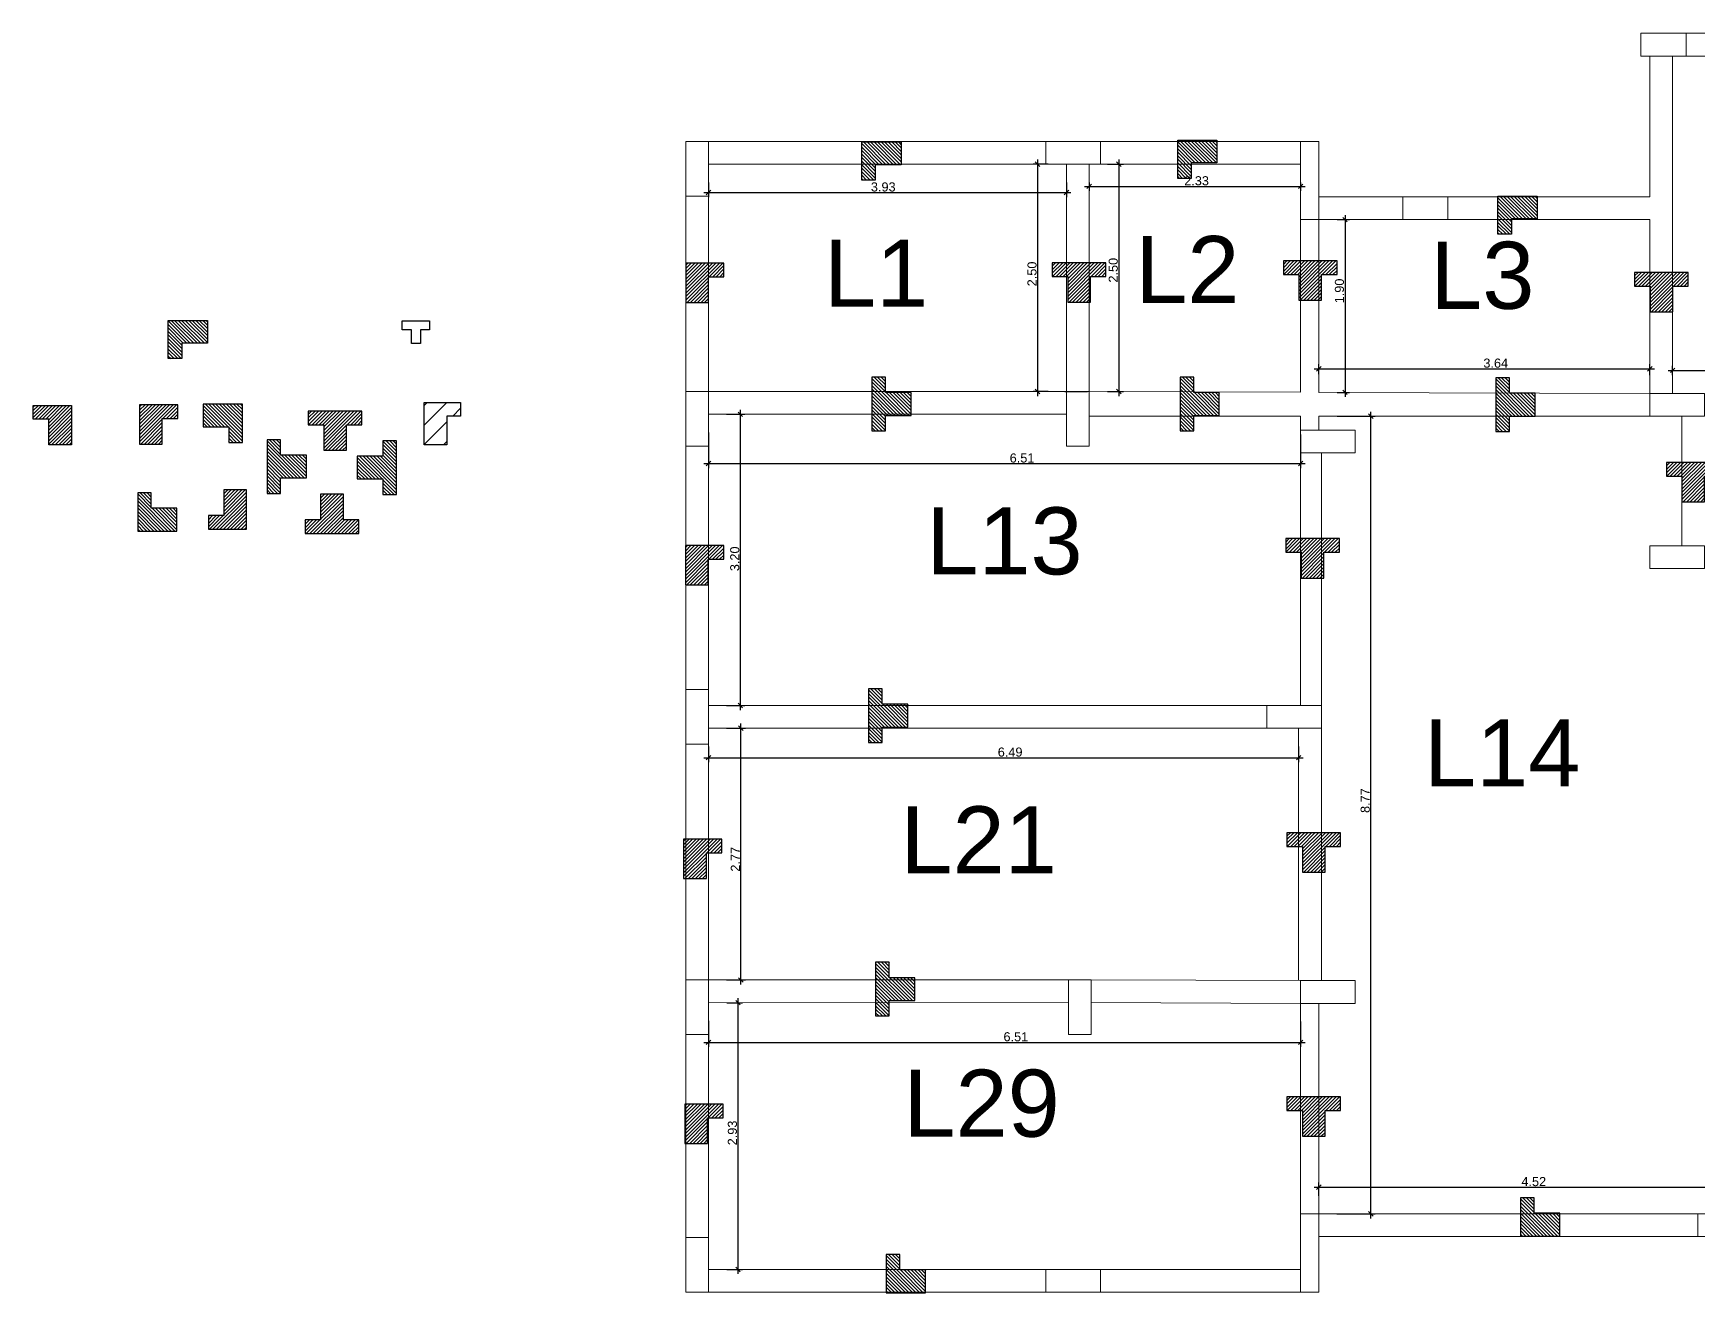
# Model space of a CAD drawing. Header units: millimetres. Extents: x 2878 to 6301, y 540 to 1980.
# Drawn here: x 2902.53 to 2920.83, y 726.72 to 740.57 of the extents above; entities that cross this region are included whole.
import ezdxf

# ---------------------------------------------------------------- set-up
doc = ezdxf.new("R2010")
doc.units = ezdxf.units.MM
doc.header["$LTSCALE"] = 4
for name, color, linetype, lineweight in [('ALVENARIA', 4, 'Continuous', 20), ('COTAS', 35, 'Continuous', 5), ('PILAR', 1, 'Continuous', 5)]:
    doc.layers.add(name, color=color, linetype=linetype, lineweight=lineweight)
doc.layers.add('ARM.CORTE', color=3, linetype='Continuous')
doc.styles.get("Standard").update_dxf_attribs({"font": 'arial.ttf'})
doc.dimstyles.new('ISO-25', dxfattribs={"dimscale": 0, "dimtxt": 0.1, "dimasz": 0.05, "dimexe": 0.05, "dimexo": 0.2, "dimgap": 0.01, "dimtad": 1, "dimzin": 4, "dimdsep": 46, "dimtxsty": 'Standard', "dimblk": 'OBLIQUE', "dimcen": 0.1, "dimdle": 0.05, "dimclrt": 256, "dimadec": 0, "dimazin": 0, "dimtfac": 1, "dimtix": 1, "dimtofl": 0, "dimtmove": 0, "dimatfit": 3, "dimfxl": 1, "dimtfillclr": 256, "dimarcsym": 0})

# ---------------------------------------------------------------- blocks, each defined once
blk = doc.blocks.new('PILAR')
at = {"layer": 'PILAR', "ltscale": 0.01}
blk.add_lwpolyline([(-0.15, 0), (0.1, 0), (0.1, -0.6), (-0.15, -0.6)], close=True, dxfattribs=at)
blk = doc.blocks.new('_Oblique')
at = {"color": 0, "linetype": 'ByBlock', "lineweight": -2}
blk.add_line((-0.5, -0.5), (0.5, 0.5), dxfattribs=at)
blk = doc.blocks.new('*D497')
at = {"layer": 'COTAS', "color": 0, "lineweight": -2, "transparency": 16777216}
for p, q in [((2909.955, 738.932), (2909.955, 738.77)), ((2913.89, 738.932), (2913.89, 738.77)), ((2909.905, 738.82), (2913.94, 738.82))]:
    blk.add_line(p, q, dxfattribs=at)
at = {"layer": 'Defpoints', "color": 0, "transparency": 16777216}
for p in [(2909.955, 739.132), (2913.89, 739.132), (2913.89, 738.82)]:
    blk.add_point(p, dxfattribs=at)
at = {"layer": 'COTAS', "color": 0, "lineweight": -2, "transparency": 16777216, "xscale": 0.05, "yscale": 0.05, "zscale": 0.05, "rotation": 180}
blk.add_blockref('_Oblique', (2909.955, 738.82), dxfattribs=at)
at = {"layer": 'COTAS', "color": 0, "lineweight": -2, "transparency": 16777216, "xscale": 0.05, "yscale": 0.05, "zscale": 0.05}
blk.add_blockref('_Oblique', (2913.89, 738.82), dxfattribs=at)
at = {"layer": 'COTAS', "transparency": 16777216, "insert": (2911.876, 738.881), "char_height": 0.1, "attachment_point": 5}
blk.add_mtext('3.93', dxfattribs=at)
blk = doc.blocks.new('*D498')
at = {"layer": 'COTAS', "color": 0, "lineweight": -2, "transparency": 16777216}
for p, q in [((2913.69, 739.132), (2913.523, 739.132)), ((2913.573, 739.182), (2913.573, 736.582)), ((2913.69, 736.632), (2913.523, 736.632))]:
    blk.add_line(p, q, dxfattribs=at)
at = {"layer": 'Defpoints', "color": 0, "transparency": 16777216}
for p in [(2913.89, 739.132), (2913.573, 736.632), (2913.89, 736.632)]:
    blk.add_point(p, dxfattribs=at)
at = {"layer": 'COTAS', "color": 0, "lineweight": -2, "transparency": 16777216, "xscale": 0.05, "yscale": 0.05, "zscale": 0.05}
for p, rotation in [((2913.573, 739.132), 90), ((2913.573, 736.632), 270)]:
    blk.add_blockref('_Oblique', p, dxfattribs=dict(at, rotation=rotation))
at = {"layer": 'COTAS', "transparency": 16777216, "insert": (2913.512, 737.925), "char_height": 0.1, "attachment_point": 5, "rotation": 90}
blk.add_mtext('2.50', dxfattribs=at)
blk = doc.blocks.new('*D555')
at = {"layer": 'COTAS', "color": 0, "lineweight": -2, "transparency": 16777216}
for p, q in [((2914.14, 738.932), (2914.14, 738.838)), ((2916.465, 738.932), (2916.465, 738.838)), ((2914.09, 738.888), (2916.515, 738.888))]:
    blk.add_line(p, q, dxfattribs=at)
at = {"layer": 'Defpoints', "color": 0, "transparency": 16777216}
for p in [(2914.14, 739.132), (2916.465, 739.132), (2916.465, 738.888)]:
    blk.add_point(p, dxfattribs=at)
at = {"layer": 'COTAS', "color": 0, "lineweight": -2, "transparency": 16777216, "xscale": 0.05, "yscale": 0.05, "zscale": 0.05, "rotation": 180}
blk.add_blockref('_Oblique', (2914.14, 738.888), dxfattribs=at)
at = {"layer": 'COTAS', "color": 0, "lineweight": -2, "transparency": 16777216, "xscale": 0.05, "yscale": 0.05, "zscale": 0.05}
blk.add_blockref('_Oblique', (2916.465, 738.888), dxfattribs=at)
at = {"layer": 'COTAS', "transparency": 16777216, "insert": (2915.321, 738.949), "char_height": 0.1, "attachment_point": 5}
blk.add_mtext('2.33', dxfattribs=at)
blk = doc.blocks.new('*D556')
at = {"layer": 'COTAS', "color": 0, "lineweight": -2, "transparency": 16777216}
for p, q in [((2914.34, 739.132), (2914.516, 739.132)), ((2914.466, 739.182), (2914.466, 736.582)), ((2914.34, 736.632), (2914.516, 736.632))]:
    blk.add_line(p, q, dxfattribs=at)
at = {"layer": 'Defpoints', "color": 0, "transparency": 16777216}
for p in [(2914.14, 739.132), (2914.14, 736.632), (2914.466, 736.632)]:
    blk.add_point(p, dxfattribs=at)
at = {"layer": 'COTAS', "color": 0, "lineweight": -2, "transparency": 16777216, "xscale": 0.05, "yscale": 0.05, "zscale": 0.05}
for p, rotation in [((2914.466, 739.132), 90), ((2914.466, 736.632), 270)]:
    blk.add_blockref('_Oblique', p, dxfattribs=dict(at, rotation=rotation))
at = {"layer": 'COTAS', "transparency": 16777216, "insert": (2914.405, 737.966), "char_height": 0.1, "attachment_point": 5, "rotation": 90}
blk.add_mtext('2.50', dxfattribs=at)
blk = doc.blocks.new('*D557')
at = {"layer": 'COTAS', "color": 0, "lineweight": -2, "transparency": 16777216}
for p, q in [((2916.665, 736.823), (2916.665, 736.933)), ((2920.305, 736.811), (2920.305, 736.933)), ((2916.615, 736.883), (2920.355, 736.883))]:
    blk.add_line(p, q, dxfattribs=at)
at = {"layer": 'Defpoints', "color": 0, "transparency": 16777216}
for p in [(2920.305, 736.883), (2916.665, 736.623), (2920.305, 736.611)]:
    blk.add_point(p, dxfattribs=at)
at = {"layer": 'COTAS', "color": 0, "lineweight": -2, "transparency": 16777216, "xscale": 0.05, "yscale": 0.05, "zscale": 0.05, "rotation": 180}
blk.add_blockref('_Oblique', (2916.665, 736.883), dxfattribs=at)
at = {"layer": 'COTAS', "color": 0, "lineweight": -2, "transparency": 16777216, "xscale": 0.05, "yscale": 0.05, "zscale": 0.05}
blk.add_blockref('_Oblique', (2920.305, 736.883), dxfattribs=at)
at = {"layer": 'COTAS', "transparency": 16777216, "insert": (2918.61, 736.944), "char_height": 0.1, "attachment_point": 5}
blk.add_mtext('3.64', dxfattribs=at)
blk = doc.blocks.new('*D558')
at = {"layer": 'COTAS', "color": 0, "lineweight": -2, "transparency": 16777216}
for p, q in [((2916.953, 738.572), (2916.953, 736.573)), ((2916.865, 738.522), (2917.003, 738.522)), ((2916.865, 736.623), (2917.003, 736.623))]:
    blk.add_line(p, q, dxfattribs=at)
at = {"layer": 'Defpoints', "color": 0, "transparency": 16777216}
for p in [(2916.665, 738.522), (2916.665, 736.623), (2916.953, 736.623)]:
    blk.add_point(p, dxfattribs=at)
at = {"layer": 'COTAS', "color": 0, "lineweight": -2, "transparency": 16777216, "xscale": 0.05, "yscale": 0.05, "zscale": 0.05}
for p, rotation in [((2916.953, 738.522), 90), ((2916.953, 736.623), 270)]:
    blk.add_blockref('_Oblique', p, dxfattribs=dict(at, rotation=rotation))
at = {"layer": 'COTAS', "transparency": 16777216, "insert": (2916.892, 737.738), "char_height": 0.1, "attachment_point": 5, "rotation": 90}
blk.add_mtext('1.90', dxfattribs=at)
blk = doc.blocks.new('*D559')
at = {"layer": 'COTAS', "color": 0, "lineweight": -2, "transparency": 16777216}
for p, q in [((2920.555, 736.811), (2920.555, 736.915)), ((2924.095, 736.811), (2924.095, 736.915)), ((2920.505, 736.865), (2924.145, 736.865))]:
    blk.add_line(p, q, dxfattribs=at)
at = {"layer": 'Defpoints', "color": 0, "transparency": 16777216}
for p in [(2924.095, 736.865), (2920.555, 736.611), (2924.095, 736.611)]:
    blk.add_point(p, dxfattribs=at)
at = {"layer": 'COTAS', "color": 0, "lineweight": -2, "transparency": 16777216, "xscale": 0.05, "yscale": 0.05, "zscale": 0.05, "rotation": 180}
blk.add_blockref('_Oblique', (2920.555, 736.865), dxfattribs=at)
at = {"layer": 'COTAS', "color": 0, "lineweight": -2, "transparency": 16777216, "xscale": 0.05, "yscale": 0.05, "zscale": 0.05}
blk.add_blockref('_Oblique', (2924.095, 736.865), dxfattribs=at)
at = {"layer": 'COTAS', "transparency": 16777216, "insert": (2922.367, 736.926), "char_height": 0.1, "attachment_point": 5}
blk.add_mtext('3.54', dxfattribs=at)
blk = doc.blocks.new('*D565')
at = {"layer": 'COTAS', "color": 0, "lineweight": -2, "transparency": 16777216}
for p, q in [((2909.954, 736.182), (2909.954, 735.79)), ((2916.465, 736.161), (2916.465, 735.79)), ((2909.904, 735.84), (2916.515, 735.84))]:
    blk.add_line(p, q, dxfattribs=at)
at = {"layer": 'Defpoints', "color": 0, "transparency": 16777216}
for p in [(2909.954, 736.382), (2916.465, 736.361), (2916.465, 735.84)]:
    blk.add_point(p, dxfattribs=at)
at = {"layer": 'COTAS', "color": 0, "lineweight": -2, "transparency": 16777216, "xscale": 0.05, "yscale": 0.05, "zscale": 0.05, "rotation": 180}
blk.add_blockref('_Oblique', (2909.954, 735.84), dxfattribs=at)
at = {"layer": 'COTAS', "color": 0, "lineweight": -2, "transparency": 16777216, "xscale": 0.05, "yscale": 0.05, "zscale": 0.05}
blk.add_blockref('_Oblique', (2916.465, 735.84), dxfattribs=at)
at = {"layer": 'COTAS', "transparency": 16777216, "insert": (2913.402, 735.901), "char_height": 0.1, "attachment_point": 5}
blk.add_mtext('6.51', dxfattribs=at)
blk = doc.blocks.new('*D566')
at = {"layer": 'COTAS', "color": 0, "lineweight": -2, "transparency": 16777216}
for p, q in [((2910.154, 736.382), (2910.355, 736.382)), ((2910.305, 733.131), (2910.305, 736.432)), ((2910.154, 733.181), (2910.355, 733.181))]:
    blk.add_line(p, q, dxfattribs=at)
at = {"layer": 'Defpoints', "color": 0, "transparency": 16777216}
for p in [(2909.954, 736.382), (2910.305, 736.382), (2909.954, 733.181)]:
    blk.add_point(p, dxfattribs=at)
at = {"layer": 'COTAS', "color": 0, "lineweight": -2, "transparency": 16777216, "xscale": 0.05, "yscale": 0.05, "zscale": 0.05}
for p, rotation in [((2910.305, 736.382), 90), ((2910.305, 733.181), 270)]:
    blk.add_blockref('_Oblique', p, dxfattribs=dict(at, rotation=rotation))
at = {"layer": 'COTAS', "transparency": 16777216, "insert": (2910.244, 734.793), "char_height": 0.1, "attachment_point": 5, "rotation": 90}
blk.add_mtext('3.20', dxfattribs=at)
blk = doc.blocks.new('*D567')
at = {"layer": 'COTAS', "color": 0, "lineweight": -2, "transparency": 16777216}
for p, q in [((2917.236, 727.541), (2917.236, 736.411)), ((2916.865, 736.361), (2917.286, 736.361)), ((2916.864, 727.591), (2917.286, 727.591))]:
    blk.add_line(p, q, dxfattribs=at)
at = {"layer": 'Defpoints', "color": 0, "transparency": 16777216}
for p in [(2916.665, 736.361), (2917.236, 736.361), (2916.664, 727.591)]:
    blk.add_point(p, dxfattribs=at)
at = {"layer": 'COTAS', "color": 0, "lineweight": -2, "transparency": 16777216, "xscale": 0.05, "yscale": 0.05, "zscale": 0.05}
for p, rotation in [((2917.236, 736.361), 90), ((2917.236, 727.591), 270)]:
    blk.add_blockref('_Oblique', p, dxfattribs=dict(at, rotation=rotation))
at = {"layer": 'COTAS', "transparency": 16777216, "insert": (2917.175, 732.135), "char_height": 0.1, "attachment_point": 5, "rotation": 90}
blk.add_mtext('8.77', dxfattribs=at)
blk = doc.blocks.new('*D568')
at = {"layer": 'COTAS', "color": 0, "lineweight": -2, "transparency": 16777216}
for p, q in [((2916.614, 727.885), (2921.231, 727.885)), ((2916.664, 727.791), (2916.664, 727.935)), ((2921.181, 727.791), (2921.181, 727.935))]:
    blk.add_line(p, q, dxfattribs=at)
at = {"layer": 'Defpoints', "color": 0, "transparency": 16777216}
for p in [(2921.181, 727.885), (2916.664, 727.591), (2921.181, 727.591)]:
    blk.add_point(p, dxfattribs=at)
at = {"layer": 'COTAS', "color": 0, "lineweight": -2, "transparency": 16777216, "xscale": 0.05, "yscale": 0.05, "zscale": 0.05, "rotation": 180}
blk.add_blockref('_Oblique', (2916.664, 727.885), dxfattribs=at)
at = {"layer": 'COTAS', "color": 0, "lineweight": -2, "transparency": 16777216, "xscale": 0.05, "yscale": 0.05, "zscale": 0.05}
blk.add_blockref('_Oblique', (2921.181, 727.885), dxfattribs=at)
at = {"layer": 'COTAS', "transparency": 16777216, "insert": (2919.028, 727.946), "char_height": 0.1, "attachment_point": 5}
blk.add_mtext('4.52', dxfattribs=at)
blk = doc.blocks.new('*D573')
at = {"layer": 'COTAS', "color": 0, "lineweight": -2, "transparency": 16777216}
for p, q in [((2909.954, 732.731), (2909.954, 732.557)), ((2916.443, 732.731), (2916.443, 732.557)), ((2909.904, 732.607), (2916.493, 732.607))]:
    blk.add_line(p, q, dxfattribs=at)
at = {"layer": 'Defpoints', "color": 0, "transparency": 16777216}
for p in [(2909.954, 732.931), (2916.443, 732.931), (2916.443, 732.607)]:
    blk.add_point(p, dxfattribs=at)
at = {"layer": 'COTAS', "color": 0, "lineweight": -2, "transparency": 16777216, "xscale": 0.05, "yscale": 0.05, "zscale": 0.05, "rotation": 180}
blk.add_blockref('_Oblique', (2909.954, 732.607), dxfattribs=at)
at = {"layer": 'COTAS', "color": 0, "lineweight": -2, "transparency": 16777216, "xscale": 0.05, "yscale": 0.05, "zscale": 0.05}
blk.add_blockref('_Oblique', (2916.443, 732.607), dxfattribs=at)
at = {"layer": 'COTAS', "transparency": 16777216, "insert": (2913.271, 732.668), "char_height": 0.1, "attachment_point": 5}
blk.add_mtext('6.49', dxfattribs=at)
blk = doc.blocks.new('*D574')
at = {"layer": 'COTAS', "color": 0, "lineweight": -2, "transparency": 16777216}
for p, q in [((2910.154, 732.931), (2910.36, 732.931)), ((2910.31, 730.113), (2910.31, 732.981)), ((2910.154, 730.163), (2910.36, 730.163))]:
    blk.add_line(p, q, dxfattribs=at)
at = {"layer": 'Defpoints', "color": 0, "transparency": 16777216}
for p in [(2909.954, 732.931), (2910.31, 732.931), (2909.954, 730.163)]:
    blk.add_point(p, dxfattribs=at)
at = {"layer": 'COTAS', "color": 0, "lineweight": -2, "transparency": 16777216, "xscale": 0.05, "yscale": 0.05, "zscale": 0.05}
for p, rotation in [((2910.31, 732.931), 90), ((2910.31, 730.163), 270)]:
    blk.add_blockref('_Oblique', p, dxfattribs=dict(at, rotation=rotation))
at = {"layer": 'COTAS', "transparency": 16777216, "insert": (2910.25, 731.49), "char_height": 0.1, "attachment_point": 5, "rotation": 90}
blk.add_mtext('2.77', dxfattribs=at)
blk = doc.blocks.new('*D575')
at = {"layer": 'COTAS', "color": 0, "lineweight": -2, "transparency": 16777216}
for p, q in [((2909.955, 729.713), (2909.955, 729.427)), ((2916.465, 729.706), (2916.465, 729.427)), ((2909.905, 729.477), (2916.515, 729.477))]:
    blk.add_line(p, q, dxfattribs=at)
at = {"layer": 'Defpoints', "color": 0, "transparency": 16777216}
for p in [(2909.955, 729.913), (2916.465, 729.906), (2916.465, 729.477)]:
    blk.add_point(p, dxfattribs=at)
at = {"layer": 'COTAS', "color": 0, "lineweight": -2, "transparency": 16777216, "xscale": 0.05, "yscale": 0.05, "zscale": 0.05, "rotation": 180}
blk.add_blockref('_Oblique', (2909.955, 729.477), dxfattribs=at)
at = {"layer": 'COTAS', "color": 0, "lineweight": -2, "transparency": 16777216, "xscale": 0.05, "yscale": 0.05, "zscale": 0.05}
blk.add_blockref('_Oblique', (2916.465, 729.477), dxfattribs=at)
at = {"layer": 'COTAS', "transparency": 16777216, "insert": (2913.334, 729.538), "char_height": 0.1, "attachment_point": 5}
blk.add_mtext('6.51', dxfattribs=at)
blk = doc.blocks.new('*D576')
at = {"layer": 'COTAS', "color": 0, "lineweight": -2, "transparency": 16777216}
for p, q in [((2910.279, 729.963), (2910.279, 726.931)), ((2910.155, 729.913), (2910.329, 729.913)), ((2910.155, 726.981), (2910.329, 726.981))]:
    blk.add_line(p, q, dxfattribs=at)
at = {"layer": 'Defpoints', "color": 0, "transparency": 16777216}
for p in [(2909.955, 729.913), (2909.955, 726.981), (2910.279, 726.981)]:
    blk.add_point(p, dxfattribs=at)
at = {"layer": 'COTAS', "color": 0, "lineweight": -2, "transparency": 16777216, "xscale": 0.05, "yscale": 0.05, "zscale": 0.05}
for p, rotation in [((2910.279, 729.913), 90), ((2910.279, 726.981), 270)]:
    blk.add_blockref('_Oblique', p, dxfattribs=dict(at, rotation=rotation))
at = {"layer": 'COTAS', "transparency": 16777216, "insert": (2910.218, 728.481), "char_height": 0.1, "attachment_point": 5, "rotation": 90}
blk.add_mtext('2.93', dxfattribs=at)

msp = doc.modelspace()

# ---------------------------------------------------------------- hatches: boundary and pattern name
at = {"layer": 'ARM.CORTE'}
h = msp.add_hatch(dxfattribs=at)
h.set_pattern_fill('ANSI31', color=256, scale=0.0086, angle=-90)
h.set_pattern_definition([(315, (2175.132732, 3645.376633), (0.01930755066, 0.01930755066), [])])
h.paths.add_polyline_path([(2911.639, 739.376), (2912.072, 739.376), (2912.072, 739.126), (2911.789, 739.126), (2911.789, 738.956), (2911.639, 738.956)])
h = msp.add_hatch(dxfattribs=at)
h.set_pattern_fill('ANSI31', color=256, scale=0.0086, angle=-90)
h.set_pattern_definition([(315, (2178.606152, 3645.39743), (0.01930755066, 0.01930755066), [])])
h.paths.add_polyline_path([(2915.113, 739.396), (2915.545, 739.396), (2915.545, 739.146), (2915.263, 739.146), (2915.263, 738.976), (2915.113, 738.976)])
h = msp.add_hatch(dxfattribs=at)
h.set_pattern_fill('ANSI31', color=256, scale=0.0086, angle=-90)
h.set_pattern_definition([(315, (2182.126888, 3644.781943), (0.01930755066, 0.01930755066), [])])
h.paths.add_polyline_path([(2918.634, 738.781), (2919.066, 738.781), (2919.066, 738.531), (2918.784, 738.531), (2918.784, 738.361), (2918.634, 738.361)])
h = msp.add_hatch(dxfattribs=at)
h.set_pattern_fill('ANSI31', color=256, scale=0.0086)
h.set_pattern_definition([(45, (3.704381, 1.534873), (-0.01930755066, 0.01930755066), [])])
h.paths.add_polyline_path([(2909.705, 738.045), (2909.705, 737.613), (2909.955, 737.613), (2909.955, 737.895), (2910.125, 737.895), (2910.125, 738.045)])
h = msp.add_hatch(dxfattribs=at)
h.set_pattern_fill('ANSI31', color=256, scale=0.0086)
h.set_pattern_definition([(45, (7.903765, 1.536114), (-0.01930755066, 0.01930755066), [])])
h.paths.add_polyline_path([(2913.735, 738.046), (2913.735, 737.896), (2913.905, 737.896), (2913.905, 737.614), (2914.155, 737.614), (2914.155, 737.896), (2914.325, 737.896), (2914.325, 738.046)])
h = msp.add_hatch(dxfattribs=at)
h.set_pattern_fill('ANSI31', color=256, scale=0.0086)
h.set_pattern_definition([(45, (10.444442, 1.55762), (-0.01930755066, 0.01930755066), [])])
h.paths.add_polyline_path([(2916.275, 738.068), (2916.275, 737.918), (2916.445, 737.918), (2916.445, 737.636), (2916.695, 737.636), (2916.695, 737.918), (2916.865, 737.918), (2916.865, 738.068)])
h = msp.add_hatch(dxfattribs=at)
h.set_pattern_fill('ANSI31', color=256, scale=0.0086)
h.set_pattern_definition([(45, (14.306232, 1.431377), (-0.01930755066, 0.01930755066), [])])
h.paths.add_polyline_path([(2920.137, 737.942), (2920.137, 737.792), (2920.307, 737.792), (2920.307, 737.509), (2920.557, 737.509), (2920.557, 737.792), (2920.727, 737.792), (2920.727, 737.942)])
h = msp.add_hatch(dxfattribs=at)
h.set_pattern_fill('ANSI31', color=256, scale=0.0086, angle=-90)
h.set_pattern_definition([(315, (2168.36888, 3643.414698), (0.01930755066, 0.01930755066), [])])
h.paths.add_polyline_path([(2904.013, 737.414), (2904.445, 737.414), (2904.445, 737.164), (2904.163, 737.164), (2904.163, 736.994), (2904.013, 736.994)])
h = msp.add_hatch(dxfattribs=at)
h.set_pattern_fill('ANSI31', color=256, scale=0.0086, angle=90)
h.set_pattern_definition([(135, (3648.259942, -2169.631032), (-0.01930755066, -0.01930755066), [])])
h.paths.add_polyline_path([(2911.75, 736.2), (2911.9, 736.2), (2911.9, 736.37), (2912.182, 736.37), (2912.182, 736.62), (2911.9, 736.62), (2911.9, 736.79), (2911.75, 736.79)])
h = msp.add_hatch(dxfattribs=at)
h.set_pattern_fill('ANSI31', color=256, scale=0.0086, angle=90)
h.set_pattern_definition([(135, (3651.64917, -2169.631032), (-0.01930755066, -0.01930755066), [])])
h.paths.add_polyline_path([(2915.139, 736.2), (2915.289, 736.2), (2915.289, 736.37), (2915.571, 736.37), (2915.571, 736.62), (2915.289, 736.62), (2915.289, 736.79), (2915.139, 736.79)])
h = msp.add_hatch(dxfattribs=at)
h.set_pattern_fill('ANSI31', color=256, scale=0.0086, angle=90)
h.set_pattern_definition([(135, (3655.119737, -2169.63765), (-0.01930755066, -0.01930755066), [])])
h.paths.add_polyline_path([(2918.61, 736.193), (2918.76, 736.193), (2918.76, 736.363), (2919.042, 736.363), (2919.042, 736.613), (2918.76, 736.613), (2918.76, 736.783), (2918.61, 736.783)])
h = msp.add_hatch(dxfattribs=at)
h.set_pattern_fill('ANSI31', color=256, scale=0.0086)
h.set_pattern_definition([(45, (-3.04974, -0.031532), (-0.01930755066, 0.01930755066), [])])
h.paths.add_polyline_path([(2902.951, 736.479), (2902.951, 736.046), (2902.701, 736.046), (2902.701, 736.329), (2902.531, 736.329), (2902.531, 736.479)])
h = msp.add_hatch(dxfattribs=at)
h.set_pattern_fill('ANSI31', color=256, scale=0.0086)
h.set_pattern_definition([(45, (-2.301026, -0.02373), (-0.01930755066, 0.01930755066), [])])
h.paths.add_polyline_path([(2903.7, 736.486), (2903.7, 736.054), (2903.95, 736.054), (2903.95, 736.336), (2904.12, 736.336), (2904.12, 736.486)])
h = msp.add_hatch(dxfattribs=at)
h.set_pattern_fill('ANSI31', color=256, scale=0.0086, angle=-90)
h.set_pattern_definition([(315, (2168.320183, 3642.494402), (0.01930755066, 0.01930755066), [])])
h.paths.add_polyline_path([(2904.83, 736.493), (2904.398, 736.493), (2904.398, 736.243), (2904.68, 736.243), (2904.68, 736.073), (2904.83, 736.073)])
h = msp.add_hatch(dxfattribs=at)
h.set_pattern_fill('ANSI31', color=256, scale=0.0086)
h.set_pattern_definition([(45, (-0.276433, -0.09206), (-0.01930755066, 0.01930755066), [])])
h.paths.add_polyline_path([(2905.555, 736.418), (2905.555, 736.268), (2905.725, 736.268), (2905.725, 735.986), (2905.975, 735.986), (2905.975, 736.268), (2906.145, 736.268), (2906.145, 736.418)])
h = msp.add_hatch(dxfattribs=at)
h.set_pattern_fill('ANSI31', color=256, scale=0.048)
h.paths.add_polyline_path([(2907.228, 736.513), (2906.828, 736.513), (2906.828, 736.046), (2907.078, 736.046), (2907.078, 736.363), (2907.228, 736.363)])
h = msp.add_hatch(dxfattribs=at)
h.set_pattern_fill('ANSI31', color=256, scale=0.0086, angle=90)
h.set_pattern_definition([(135, (3641.611467, -2170.317588), (-0.01930755066, -0.01930755066), [])])
h.paths.add_polyline_path([(2905.101, 735.513), (2905.251, 735.513), (2905.251, 735.683), (2905.534, 735.683), (2905.534, 735.933), (2905.251, 735.933), (2905.251, 736.103), (2905.101, 736.103)])
h = msp.add_hatch(dxfattribs=at)
h.set_pattern_fill('ANSI31', color=256, scale=0.0086, angle=-90)
h.set_pattern_definition([(315, (2170.015416, 3641.9218), (0.01930755066, 0.01930755066), [])])
h.paths.add_polyline_path([(2906.526, 736.091), (2906.376, 736.091), (2906.376, 735.921), (2906.093, 735.921), (2906.093, 735.671), (2906.376, 735.671), (2906.376, 735.501), (2906.526, 735.501)])
h = msp.add_hatch(dxfattribs=at)
h.set_pattern_fill('ANSI31', color=256, scale=0.0086)
h.set_pattern_definition([(45, (14.656474, -0.657305), (-0.01930755066, 0.01930755066), [])])
h.paths.add_polyline_path([(2920.487, 735.853), (2920.487, 735.703), (2920.657, 735.703), (2920.657, 735.421), (2920.907, 735.421), (2920.907, 735.703), (2921.077, 735.703), (2921.077, 735.853)])
h = msp.add_hatch(dxfattribs=at)
h.set_pattern_fill('ANSI31', color=256, scale=0.0086, angle=90)
h.set_pattern_definition([(135, (3640.189208, -2170.90167), (-0.01930755066, -0.01930755066), [])])
h.paths.add_polyline_path([(2903.679, 735.099), (2904.111, 735.099), (2904.111, 735.349), (2903.829, 735.349), (2903.829, 735.519), (2903.679, 735.519)])
h = msp.add_hatch(dxfattribs=at)
h.set_pattern_fill('ANSI31', color=256, scale=0.0086, angle=-180)
h.set_pattern_definition([(225, (5810.877148, 1471.628656), (0.01930755066, -0.01930755066), [])])
h.paths.add_polyline_path([(2904.876, 735.118), (2904.876, 735.551), (2904.626, 735.551), (2904.626, 735.268), (2904.456, 735.268), (2904.456, 735.118)])
h = msp.add_hatch(dxfattribs=at)
h.set_pattern_fill('ANSI31', color=256, scale=0.0086, angle=180)
h.set_pattern_definition([(225, (5811.941187, 1471.58095), (0.01930755066, -0.01930755066), [])])
h.paths.add_polyline_path([(2906.11, 735.071), (2906.11, 735.221), (2905.94, 735.221), (2905.94, 735.503), (2905.69, 735.503), (2905.69, 735.221), (2905.52, 735.221), (2905.52, 735.071)])
h = msp.add_hatch(dxfattribs=at)
h.set_pattern_fill('ANSI31', color=256, scale=0.0086)
h.set_pattern_definition([(45, (3.701133, -1.57223), (-0.01930755066, 0.01930755066), [])])
h.paths.add_polyline_path([(2909.702, 734.938), (2909.702, 734.506), (2909.952, 734.506), (2909.952, 734.788), (2910.122, 734.788), (2910.122, 734.938)])
h = msp.add_hatch(dxfattribs=at)
h.set_pattern_fill('ANSI31', color=256, scale=0.0086)
h.set_pattern_definition([(45, (10.469795, -1.495556), (-0.01930755066, 0.01930755066), [])])
h.paths.add_polyline_path([(2916.301, 735.015), (2916.301, 734.865), (2916.471, 734.865), (2916.471, 734.582), (2916.721, 734.582), (2916.721, 734.865), (2916.891, 734.865), (2916.891, 735.015)])
h = msp.add_hatch(dxfattribs=at)
h.set_pattern_fill('ANSI31', color=256, scale=0.0086, angle=90)
h.set_pattern_definition([(135, (3648.224656, -2173.05737), (-0.01930755066, -0.01930755066), [])])
h.paths.add_polyline_path([(2911.714, 732.774), (2911.864, 732.774), (2911.864, 732.944), (2912.147, 732.944), (2912.147, 733.194), (2911.864, 733.194), (2911.864, 733.364), (2911.714, 733.364)])
h = msp.add_hatch(dxfattribs=at)
h.set_pattern_fill('ANSI31', color=256, scale=0.0086)
h.set_pattern_definition([(45, (3.679713, -4.80013), (-0.01930755066, 0.01930755066), [])])
h.paths.add_polyline_path([(2909.681, 731.71), (2909.681, 731.278), (2909.931, 731.278), (2909.931, 731.56), (2910.101, 731.56), (2910.101, 731.71)])
h = msp.add_hatch(dxfattribs=at)
h.set_pattern_fill('ANSI31', color=256, scale=0.0086)
h.set_pattern_definition([(45, (10.484074, -4.72858), (-0.01930755066, 0.01930755066), [])])
h.paths.add_polyline_path([(2916.315, 731.782), (2916.315, 731.632), (2916.485, 731.632), (2916.485, 731.349), (2916.735, 731.349), (2916.735, 731.632), (2916.905, 731.632), (2916.905, 731.782)])
h = msp.add_hatch(dxfattribs=at)
h.set_pattern_fill('ANSI31', color=256, scale=0.0086, angle=90)
h.set_pattern_definition([(135, (3648.301896, -2176.064452), (-0.01930755066, -0.01930755066), [])])
h.paths.add_polyline_path([(2911.792, 729.767), (2911.942, 729.767), (2911.942, 729.937), (2912.224, 729.937), (2912.224, 730.187), (2911.942, 730.187), (2911.942, 730.357), (2911.792, 730.357)])
h = msp.add_hatch(dxfattribs=at)
h.set_pattern_fill('ANSI31', color=256, scale=0.0086)
h.set_pattern_definition([(45, (10.484347, -7.633565), (-0.01930755066, 0.01930755066), [])])
h.paths.add_polyline_path([(2916.315, 728.877), (2916.315, 728.727), (2916.485, 728.727), (2916.485, 728.444), (2916.735, 728.444), (2916.735, 728.727), (2916.905, 728.727), (2916.905, 728.877)])
h = msp.add_hatch(dxfattribs=at)
h.set_pattern_fill('ANSI31', color=256, scale=0.0086)
h.set_pattern_definition([(45, (3.693827, -7.71237), (-0.01930755066, 0.01930755066), [])])
h.paths.add_polyline_path([(2909.695, 728.798), (2909.695, 728.366), (2909.945, 728.366), (2909.945, 728.648), (2910.115, 728.648), (2910.115, 728.798)])
h = msp.add_hatch(dxfattribs=at)
h.set_pattern_fill('ANSI31', color=256, scale=0.0086, angle=90)
h.set_pattern_definition([(135, (3655.391835, -2178.65311), (-0.01930755066, -0.01930755066), [])])
h.paths.add_polyline_path([(2918.882, 727.348), (2919.314, 727.348), (2919.314, 727.598), (2919.032, 727.598), (2919.032, 727.768), (2918.882, 727.768)])
h = msp.add_hatch(dxfattribs=at)
h.set_pattern_fill('ANSI31', color=256, scale=0.0086, angle=90)
h.set_pattern_definition([(135, (3648.419498, -2179.27622), (-0.01930755066, -0.01930755066), [])])
h.paths.add_polyline_path([(2911.909, 726.725), (2912.342, 726.725), (2912.342, 726.975), (2912.059, 726.975), (2912.059, 727.145), (2911.909, 727.145)])

# ---------------------------------------------------------------- linework, layer by layer
at = {"layer": 'ALVENARIA'}
for p, q in [((2920.705, 740.571), (2924.095, 740.571)), ((2920.305, 738.772), (2920.305, 740.321)), ((2920.555, 736.611), (2920.555, 740.321)), ((2920.705, 740.321), (2924.095, 740.321)), ((2909.955, 739.382), (2913.665, 739.382)), ((2913.965, 739.382), (2913.965, 739.382)), ((2914.265, 739.382), (2916.465, 739.382)), ((2916.665, 739.382), (2916.665, 738.672)), ((2913.665, 739.132), (2909.955, 739.132)), ((2913.89, 736.632), (2913.89, 739.132)), ((2914.065, 739.132), (2914.265, 739.132)), ((2914.14, 736.632), (2914.14, 739.132)), ((2914.265, 739.132), (2916.465, 739.132)), ((2909.705, 738.782), (2909.704, 736.632)), ((2909.955, 738.782), (2909.954, 736.632)), ((2917.59, 738.772), (2916.665, 738.772)), ((2918.085, 738.772), (2917.59, 738.772)), ((2918.085, 738.772), (2920.305, 738.772)), ((2916.465, 738.522), (2916.465, 736.624)), ((2916.665, 738.522), (2917.59, 738.522)), ((2916.665, 738.522), (2916.665, 736.623)), ((2917.765, 738.522), (2917.59, 738.522)), ((2918.085, 738.522), (2917.865, 738.522)), ((2918.085, 738.522), (2920.305, 738.522)), ((2920.305, 736.611), (2920.305, 738.522)), ((2913.89, 736.632), (2909.954, 736.632)), ((2916.465, 736.624), (2914.14, 736.632)), ((2920.305, 736.611), (2916.665, 736.623)), ((2913.889, 736.382), (2909.954, 736.382)), ((2920.305, 736.461), (2920.305, 736.461)), ((2916.465, 736.361), (2914.14, 736.361)), ((2916.465, 736.361), (2916.465, 736.207)), ((2920.305, 736.361), (2916.665, 736.361)), ((2916.665, 736.361), (2916.665, 736.207)), ((2920.655, 734.937), (2920.655, 736.361)), ((2909.704, 736.032), (2909.704, 733.356)), ((2909.954, 736.032), (2909.954, 733.356)), ((2916.465, 735.957), (2916.465, 733.181)), ((2916.693, 733.181), (2916.693, 735.957)), ((2916.093, 733.181), (2909.954, 733.181)), ((2916.093, 732.931), (2909.954, 732.931)), ((2916.443, 732.931), (2916.443, 730.156)), ((2916.693, 732.931), (2916.693, 730.156)), ((2909.704, 730.163), (2909.704, 732.756)), ((2909.954, 730.163), (2909.954, 732.756)), ((2913.912, 730.165), (2909.954, 730.163)), ((2916.465, 730.156), (2914.162, 730.165)), ((2913.912, 729.915), (2909.955, 729.913)), ((2916.463, 729.906), (2914.161, 729.915)), ((2916.465, 729.906), (2916.464, 727.591)), ((2916.664, 727.591), (2916.664, 729.906)), ((2909.705, 727.331), (2909.704, 729.563)), ((2909.955, 727.331), (2909.954, 729.563)), ((2920.831, 727.591), (2916.664, 727.591)), ((2916.664, 726.731), (2916.665, 727.341)), ((2920.831, 727.341), (2916.665, 727.341)), ((2913.665, 726.981), (2909.951, 726.981)), ((2914.065, 726.981), (2914.265, 726.981)), ((2916.464, 726.981), (2914.265, 726.981)), ((2913.665, 726.731), (2909.955, 726.731)), ((2913.965, 726.731), (2914.265, 726.731)), ((2916.464, 726.731), (2914.265, 726.731))]:
    msp.add_line(p, q, dxfattribs=at)
at = {"layer": 'ALVENARIA', "ltscale": 200}
msp.add_line((2909.955, 739.382), (2909.955, 739.382), dxfattribs=at)
at = {"layer": 'ALVENARIA', "ltscale": 0.03}
for p, q in [((2909.954, 733.381), (2909.954, 733.481)), ((2909.955, 726.731), (2909.805, 726.731))]:
    msp.add_line(p, q, dxfattribs=at)
at = {"layer": 'ARM.CORTE'}
for p, q in [((2906.588, 737.41), (2906.888, 737.41)), ((2906.588, 737.31), (2906.588, 737.41)), ((2906.688, 737.31), (2906.588, 737.31)), ((2906.688, 737.16), (2906.688, 737.31)), ((2906.888, 737.31), (2906.788, 737.31)), ((2906.788, 737.31), (2906.788, 737.16)), ((2906.888, 737.41), (2906.888, 737.31)), ((2906.788, 737.16), (2906.688, 737.16)), ((2913.872, 736.632), (2914.122, 736.632))]:
    msp.add_line(p, q, dxfattribs=at)
for points in [[(2911.789, 739.376), (2912.072, 739.376), (2912.072, 739.126), (2911.789, 739.126), (2911.789, 738.956), (2911.639, 738.956), (2911.639, 739.376)], [(2915.263, 739.396), (2915.545, 739.396), (2915.545, 739.146), (2915.263, 739.146), (2915.263, 738.976), (2915.113, 738.976), (2915.113, 739.396)], [(2918.784, 738.781), (2919.066, 738.781), (2919.066, 738.531), (2918.784, 738.531), (2918.784, 738.361), (2918.634, 738.361), (2918.634, 738.781)], [(2909.705, 737.895), (2909.705, 737.613), (2909.955, 737.613), (2909.955, 737.895), (2910.125, 737.895), (2910.125, 738.045), (2909.705, 738.045)], [(2914.325, 738.046), (2913.735, 738.046), (2913.735, 737.896), (2913.905, 737.896), (2913.905, 737.614), (2914.155, 737.614), (2914.155, 737.896), (2914.325, 737.896)], [(2916.865, 738.068), (2916.275, 738.068), (2916.275, 737.918), (2916.445, 737.918), (2916.445, 737.636), (2916.695, 737.636), (2916.695, 737.918), (2916.865, 737.918)], [(2920.727, 737.942), (2920.137, 737.942), (2920.137, 737.792), (2920.307, 737.792), (2920.307, 737.509), (2920.557, 737.509), (2920.557, 737.792), (2920.727, 737.792)], [(2904.163, 737.414), (2904.445, 737.414), (2904.445, 737.164), (2904.163, 737.164), (2904.163, 736.994), (2904.013, 736.994), (2904.013, 737.414)], [(2911.75, 736.79), (2911.75, 736.2), (2911.9, 736.2), (2911.9, 736.37), (2912.182, 736.37), (2912.182, 736.62), (2911.9, 736.62), (2911.9, 736.79)], [(2915.139, 736.79), (2915.139, 736.2), (2915.289, 736.2), (2915.289, 736.37), (2915.571, 736.37), (2915.571, 736.62), (2915.289, 736.62), (2915.289, 736.79)], [(2918.61, 736.783), (2918.61, 736.193), (2918.76, 736.193), (2918.76, 736.363), (2919.042, 736.363), (2919.042, 736.613), (2918.76, 736.613), (2918.76, 736.783)], [(2902.951, 736.329), (2902.951, 736.046), (2902.701, 736.046), (2902.701, 736.329), (2902.531, 736.329), (2902.531, 736.479), (2902.951, 736.479)], [(2903.7, 736.336), (2903.7, 736.054), (2903.95, 736.054), (2903.95, 736.336), (2904.12, 736.336), (2904.12, 736.486), (2903.7, 736.486)], [(2904.68, 736.493), (2904.398, 736.493), (2904.398, 736.243), (2904.68, 736.243), (2904.68, 736.073), (2904.83, 736.073), (2904.83, 736.493)], [(2906.145, 736.418), (2905.555, 736.418), (2905.555, 736.268), (2905.725, 736.268), (2905.725, 735.986), (2905.975, 735.986), (2905.975, 736.268), (2906.145, 736.268)], [(2906.828, 736.046), (2906.828, 736.513), (2907.228, 736.513), (2907.228, 736.363), (2907.078, 736.363), (2907.078, 736.046)], [(2905.101, 736.103), (2905.101, 735.513), (2905.251, 735.513), (2905.251, 735.683), (2905.534, 735.683), (2905.534, 735.933), (2905.251, 735.933), (2905.251, 736.103)], [(2906.526, 735.501), (2906.526, 736.091), (2906.376, 736.091), (2906.376, 735.921), (2906.093, 735.921), (2906.093, 735.671), (2906.376, 735.671), (2906.376, 735.501)], [(2921.077, 735.853), (2920.487, 735.853), (2920.487, 735.703), (2920.657, 735.703), (2920.657, 735.421), (2920.907, 735.421), (2920.907, 735.703), (2921.077, 735.703)], [(2903.829, 735.099), (2904.111, 735.099), (2904.111, 735.349), (2903.829, 735.349), (2903.829, 735.519), (2903.679, 735.519), (2903.679, 735.099)], [(2904.876, 735.268), (2904.876, 735.551), (2904.626, 735.551), (2904.626, 735.268), (2904.456, 735.268), (2904.456, 735.118), (2904.876, 735.118)], [(2905.52, 735.071), (2906.11, 735.071), (2906.11, 735.221), (2905.94, 735.221), (2905.94, 735.503), (2905.69, 735.503), (2905.69, 735.221), (2905.52, 735.221)], [(2909.702, 734.788), (2909.702, 734.506), (2909.952, 734.506), (2909.952, 734.788), (2910.122, 734.788), (2910.122, 734.938), (2909.702, 734.938)], [(2916.891, 735.015), (2916.301, 735.015), (2916.301, 734.865), (2916.471, 734.865), (2916.471, 734.582), (2916.721, 734.582), (2916.721, 734.865), (2916.891, 734.865)], [(2911.714, 733.364), (2911.714, 732.774), (2911.864, 732.774), (2911.864, 732.944), (2912.147, 732.944), (2912.147, 733.194), (2911.864, 733.194), (2911.864, 733.364)], [(2909.681, 731.56), (2909.681, 731.278), (2909.931, 731.278), (2909.931, 731.56), (2910.101, 731.56), (2910.101, 731.71), (2909.681, 731.71)], [(2916.905, 731.782), (2916.315, 731.782), (2916.315, 731.632), (2916.485, 731.632), (2916.485, 731.349), (2916.735, 731.349), (2916.735, 731.632), (2916.905, 731.632)], [(2911.792, 730.357), (2911.792, 729.767), (2911.942, 729.767), (2911.942, 729.937), (2912.224, 729.937), (2912.224, 730.187), (2911.942, 730.187), (2911.942, 730.357)], [(2916.905, 728.877), (2916.315, 728.877), (2916.315, 728.727), (2916.485, 728.727), (2916.485, 728.444), (2916.735, 728.444), (2916.735, 728.727), (2916.905, 728.727)], [(2909.695, 728.648), (2909.695, 728.366), (2909.945, 728.366), (2909.945, 728.648), (2910.115, 728.648), (2910.115, 728.798), (2909.695, 728.798)], [(2919.032, 727.348), (2919.314, 727.348), (2919.314, 727.598), (2919.032, 727.598), (2919.032, 727.768), (2918.882, 727.768), (2918.882, 727.348)], [(2912.059, 726.725), (2912.342, 726.725), (2912.342, 726.975), (2912.059, 726.975), (2912.059, 727.145), (2911.909, 727.145), (2911.909, 726.725)]]:
    msp.add_lwpolyline(points, close=True, dxfattribs=at)
at = {"layer": 'PILAR', "color": 1, "ltscale": 0.01}
for points in [[(2920.705, 740.321), (2920.705, 740.571), (2920.205, 740.571), (2920.205, 740.321)], [(2916.465, 739.382), (2916.665, 739.382), (2916.665, 738.522), (2916.465, 738.522)], [(2916.464, 727.591), (2916.664, 727.591), (2916.664, 726.731), (2916.464, 726.731)]]:
    msp.add_lwpolyline(points, close=True, dxfattribs=at)
at = {"layer": 'PILAR', "ltscale": 0.01}
msp.add_lwpolyline([(2918.085, 738.522), (2918.085, 738.772), (2917.59, 738.772), (2917.59, 738.522)], close=True, dxfattribs=at)

# ---------------------------------------------------------------- block references
at = {"layer": 'COTAS', "xscale": -1}
for p, rotation in [((2909.855, 738.782), 180), ((2913.665, 739.232), 90), ((2920.305, 736.461), 90), ((2917.065, 736.107), 270.0000000000001), ((2920.305, 734.787), 90), ((2909.855, 726.731), 180)]:
    msp.add_blockref('PILAR', p, dxfattribs=dict(at, rotation=rotation))
at = {"layer": 'COTAS'}
for p, rotation in [((2909.804, 736.032), 180), ((2913.99, 736.032), 180), ((2909.804, 732.756), 180), ((2916.093, 733.081), 89.99999999999997), ((2909.804, 729.563), 180), ((2914.012, 729.565), 180), ((2917.065, 730.006), 269.9999999999999), ((2921.431, 727.441), 270), ((2913.665, 726.881), 90)]:
    msp.add_blockref('PILAR', p, dxfattribs=dict(at, rotation=rotation))

# ---------------------------------------------------------------- texts
at = {"layer": 'COTAS', "char_height": 0.7375, "attachment_point": 1}
for s, insert in [('L1', (2911.225, 738.302)), ('L2', (2914.646, 738.342)), ('L3', (2917.889, 738.279)), ('L13', (2912.349, 735.359)), ('L14', (2917.822, 733.028)), ('L21', (2912.065, 732.072)), ('L29', (2912.098, 729.177))]:
    msp.add_mtext_dynamic_manual_height_columns(s, width=2.5, gutter_width=12.5, heights=[1.872], dxfattribs=dict(at, insert=insert))

# ---------------------------------------------------------------- dimensions: what is measured, and where the dimension line sits
at = {"layer": 'COTAS'}
for base, p1, p2, picture, middle in [((2913.8895, 738.8201), (2909.9547, 739.1322), (2913.8895, 739.1322), '*D497', (2911.8757, 738.8201)), ((2916.4647, 738.8882), (2914.1395, 739.1322), (2916.4647, 739.1322), '*D555', (2915.3212, 738.8882)), ((2920.305, 736.883), (2916.665, 736.623), (2920.305, 736.611), '*D557', (2918.61, 736.883)), ((2924.095, 736.865), (2920.555, 736.611), (2924.095, 736.611), '*D559', (2922.367, 736.865)), ((2916.465, 735.84), (2909.954, 736.382), (2916.465, 736.361), '*D565', (2913.402, 735.84)), ((2916.443, 732.607), (2909.954, 732.931), (2916.443, 732.931), '*D573', (2913.271, 732.607)), ((2916.465, 729.477), (2909.955, 729.913), (2916.465, 729.906), '*D575', (2913.334, 729.477)), ((2921.181, 727.885), (2916.664, 727.591), (2921.181, 727.591), '*D568', (2919.028, 727.885))]:
    dim = msp.add_linear_dim(base=base, p1=p1, p2=p2, dimstyle='ISO-25', override={"dimscale": 1}, dxfattribs=at)
    dim.commit()
    dim.dimension.update_dxf_attribs({"geometry": picture, "text_midpoint": middle, "dimtype": 160})
for base, p1, p2, picture, middle in [((2913.573, 736.632), (2913.89, 739.132), (2913.89, 736.632), '*D498', (2913.573, 737.925)), ((2914.466, 736.632), (2914.14, 739.132), (2914.14, 736.632), '*D556', (2914.466, 737.966)), ((2916.953, 736.623), (2916.665, 738.522), (2916.665, 736.623), '*D558', (2916.953, 737.738)), ((2910.305, 736.382), (2909.954, 733.181), (2909.954, 736.382), '*D566', (2910.305, 734.793)), ((2917.236, 736.361), (2916.664, 727.591), (2916.665, 736.361), '*D567', (2917.236, 732.135)), ((2910.31, 732.931), (2909.954, 730.163), (2909.954, 732.931), '*D574', (2910.31, 731.49)), ((2910.279, 726.981), (2909.955, 729.913), (2909.955, 726.981), '*D576', (2910.279, 728.481))]:
    dim = msp.add_linear_dim(base=base, p1=p1, p2=p2, angle=90, dimstyle='ISO-25', override={"dimscale": 1}, dxfattribs=at)
    dim.commit()
    dim.dimension.update_dxf_attribs({"geometry": picture, "text_midpoint": middle, "dimtype": 160})

doc.saveas('drawing.dxf')
